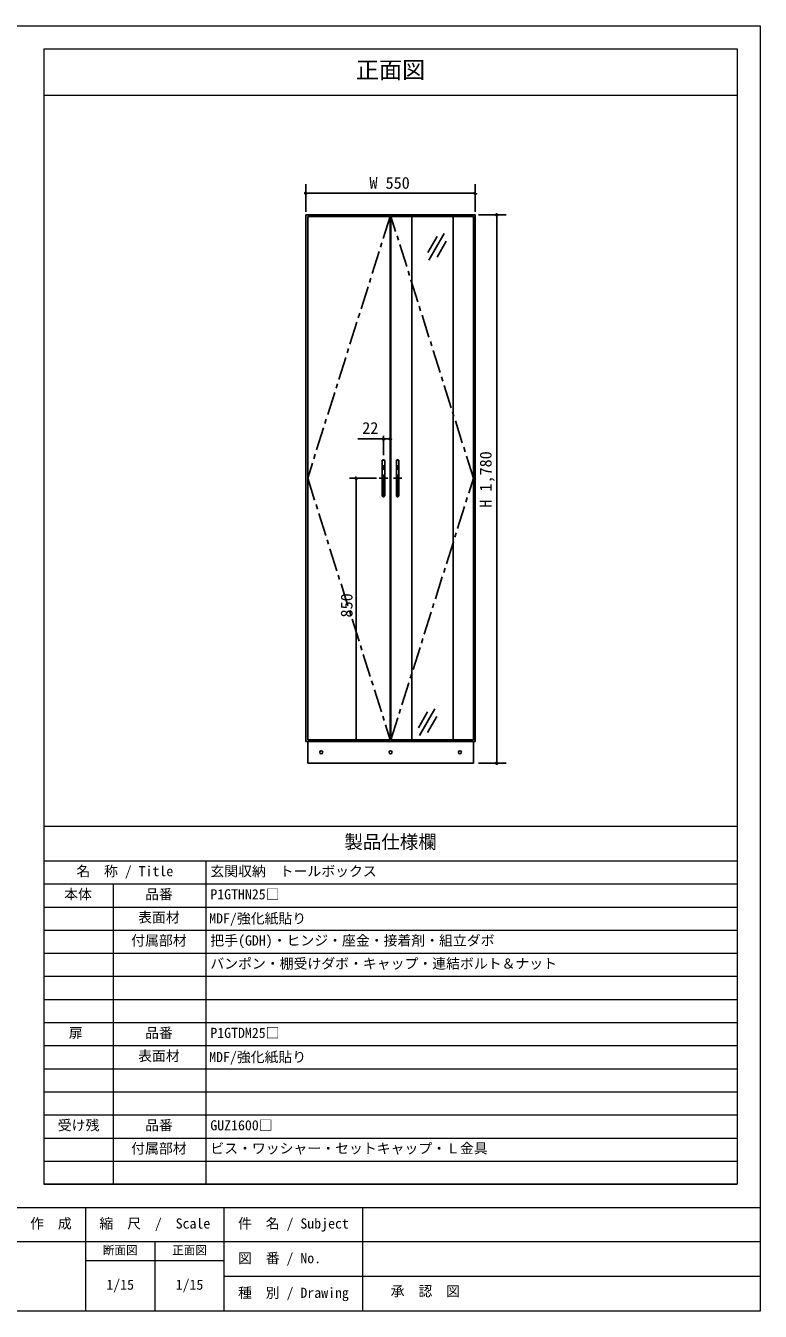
# Model space of a CAD drawing. Units: millimetres on the paper, enlarged 5 times, with parts at other scales. Extents: x -1044 to 931, y -502 to 889.
# Drawn here: x 136 to 931, y -502 to 889 of the extents above; entities that cross this region are included whole.
import ezdxf
from ezdxf.enums import TextEntityAlignment as Align

# ---------------------------------------------------------------- set-up
doc = ezdxf.new("R2010")
doc.units = ezdxf.units.MM
doc.header["$LTSCALE"] = 5
doc.header["$PDMODE"] = 32
doc.header["$PDSIZE"] = 2.5
doc.linetypes.add('CHAIN1', pattern=[8, 5, -1, 1, -1])
doc.linetypes.add('DASHED1', pattern=[1.8, 1.2, -0.6])
doc.layers.add('0-0_0', color=7, linetype='Continuous', lineweight=18)
doc.layers.add('1-0_H-SYM', color=7, linetype='DASHED1')
doc.styles.add('ＭＳ ゴシック', font='')
doc.styles.get('ＭＳ ゴシック').set_extended_font_data('MS Gothic')

msp = doc.modelspace()

# ---------------------------------------------------------------- linework, layer by layer
at = {"layer": '0-0_0'}
for p, q in [((931.044, 889.147), (931.044, -502.103)), ((156.044, 864.147), (156.044, -364.603)), ((156.044, 864.147), (906.044, 864.147)), ((906.044, 864.147), (906.044, -364.603)), ((156.044, 814.147), (906.044, 814.147)), ((156.044, 22.897), (906.044, 22.897)), ((156.044, -14.603), (906.044, -14.603)), ((331.044, -14.603), (331.044, -364.603)), ((156.044, -39.603), (906.044, -39.603)), ((231.044, -39.603), (231.044, -364.603)), ((156.044, -64.603), (906.044, -64.603)), ((156.044, -89.603), (906.044, -89.603)), ((156.044, -114.603), (906.044, -114.603)), ((156.044, -139.603), (906.044, -139.603)), ((156.044, -164.603), (906.044, -164.603)), ((156.044, -189.603), (906.044, -189.603)), ((156.044, -214.603), (906.044, -214.603)), ((156.044, -239.603), (906.044, -239.603)), ((156.044, -264.603), (906.044, -264.603)), ((156.044, -289.603), (906.044, -289.603)), ((156.044, -314.603), (906.044, -314.603)), ((156.044, -339.603), (906.044, -339.603)), ((906.044, -364.603), (156.044, -364.603)), ((156.044, -364.603), (906.044, -364.603)), ((-1043.956, -389.603), (931.044, -389.603)), ((201.044, -389.603), (201.044, -502.103)), ((351.044, -502.103), (351.044, -389.603)), ((501.044, -502.103), (501.044, -389.603)), ((931.044, -427.103), (-643.956, -427.103)), ((276.044, -427.103), (276.044, -502.103)), ((201.044, -447.103), (351.044, -447.103)), ((931.044, -464.603), (351.044, -464.603)), ((931.044, -502.103), (-1043.956, -502.103))]:
    msp.add_line(p, q, dxfattribs=at)
msp.add_lwpolyline([(-1043.956, -502.103), (-1043.956, 889.147), (931.044, 889.147)], dxfattribs=at)
at = {"layer": '1-0_H-SYM', "color": 4, "linetype": 'Continuous'}
for p, q in [((439.377, 717.828), (439.377, 687.828)), ((622.711, 717.828), (622.711, 687.828)), ((622.711, 707.828), (439.377, 707.828)), ((656.044, 684.494), (626.044, 684.494)), ((646.044, 684.494), (646.044, 91.161)), ((581.29, 661.104), (571.29, 643.783)), ((588.954, 664.377), (572.287, 635.51)), ((591.284, 656.104), (581.284, 638.783)), ((523.377, 424.415), (523.377, 445.255)), ((530.711, 424.415), (530.711, 445.255)), ((486.586, 399.494), (515.829, 399.494)), ((493.977, 116.161), (493.977, 399.494)), ((571.173, 146.533), (561.173, 129.213)), ((578.836, 149.807), (562.17, 120.939)), ((581.166, 141.533), (571.166, 124.213)), ((497.319, 116.161), (518.052, 116.161)), ((656.044, 91.161), (626.044, 91.161))]:
    msp.add_line(p, q, dxfattribs=at)
at = {"layer": '1-0_H-SYM', "linetype": 'Continuous'}
for p, q in [((439.377, 684.494), (439.377, 114.494)), ((622.711, 684.494), (439.377, 684.494)), ((441.377, 682.828), (441.377, 116.161)), ((530.711, 682.828), (441.377, 682.828)), ((446.044, 684.494), (446.044, 682.828)), ((530.711, 682.828), (530.711, 116.161)), ((531.377, 682.828), (531.377, 116.161)), ((531.377, 682.828), (620.711, 682.828)), ((554.211, 116.161), (554.211, 682.828)), ((598.877, 116.161), (598.877, 682.828)), ((616.044, 684.494), (616.044, 682.828)), ((620.711, 682.828), (620.711, 116.161)), ((622.711, 684.494), (622.711, 114.494)), ((531.377, 677.828), (530.711, 677.828)), ((521.961, 418.494), (521.961, 380.494)), ((524.294, 418.994), (522.461, 418.994)), ((524.794, 380.494), (524.794, 418.494)), ((537.294, 380.494), (537.294, 418.494)), ((537.794, 418.994), (539.627, 418.994)), ((540.127, 418.494), (540.127, 380.494)), ((522.461, 379.994), (524.294, 379.994)), ((539.627, 379.994), (537.794, 379.994)), ((622.711, 114.494), (439.377, 114.494)), ((530.711, 116.161), (441.377, 116.161)), ((441.377, 114.494), (441.377, 91.161)), ((446.044, 116.161), (446.044, 114.494)), ((531.377, 121.161), (530.711, 121.161)), ((531.377, 116.161), (620.711, 116.161)), ((616.044, 116.161), (616.044, 114.494)), ((620.711, 114.494), (620.711, 91.161)), ((441.377, 91.161), (620.711, 91.161))]:
    msp.add_line(p, q, dxfattribs=at)
at = {"layer": '1-0_H-SYM', "color": 4, "linetype": 'CHAIN1'}
for p, q in [((523.377, 378.607), (523.377, 420.063)), ((538.711, 378.607), (538.711, 420.063)), ((527.926, 399.494), (518.829, 399.494)), ((534.162, 399.494), (543.259, 399.494))]:
    msp.add_line(p, q, dxfattribs=at)
at = {"layer": '1-0_H-SYM', "linetype": 'CHAIN1'}
for p, q in [((525.807, 399.494), (520.78, 399.494)), ((536.281, 399.494), (541.308, 399.494))]:
    msp.add_line(p, q, dxfattribs=at)
at = {"layer": '1-0_H-SYM', "color": 4, "linetype": 'CHAIN1'}
for points in [[(530.711, 682.828), (441.377, 399.494), (530.711, 116.161)], [(531.377, 116.161), (620.711, 399.494), (531.377, 682.828)]]:
    msp.add_lwpolyline(points, dxfattribs=at)
at = {"layer": '1-0_H-SYM', "color": 4, "linetype": 'Continuous'}
msp.add_lwpolyline([(530.711, 441.922), (523.377, 441.922), (495.631, 441.922)], dxfattribs=at)
at = {"layer": '1-0_H-SYM', "linetype": 'Continuous'}
for centre in [(456.044, 102.828), (531.044, 102.828), (606.044, 102.828)]:
    msp.add_circle(centre, 1.667, dxfattribs=at)
for centre, start, end in [((522.461, 418.494), 90, 180), ((524.294, 418.494), 0, 90), ((537.794, 418.494), 90, 180), ((539.627, 418.494), 0, 90), ((522.461, 380.494), 180, 270), ((524.294, 380.494), 270, 0), ((537.794, 380.494), 180, 270), ((539.627, 380.494), 270, 0)]:
    msp.add_arc(centre, 0.5, start, end, dxfattribs=at)
at = {"layer": '1-0_H-SYM', "color": 4}
for p in [(439.377, 707.828), (622.711, 707.828), (646.044, 684.494), (523.377, 441.922), (530.711, 441.922), (493.977, 399.494), (493.977, 116.161), (646.044, 91.161)]:
    msp.add_point(p, dxfattribs=at)

# ---------------------------------------------------------------- texts
at = {"layer": '0-0_0', "style": 'ＭＳ ゴシック'}
for s, height, p in [('正面図', 18.33, (493.544, 826.647)), ('製品仕様欄', 14.66, (481.044, -5.853)), ('名\u3000称 / Title', 11, (191.044, -34.603)), ('玄関収納\u3000トールボックス', 11, (336.044, -34.603)), ('本体', 11, (177.871, -59.603)), ('品番', 11, (265.419, -59.603)), ('P1GTHN25□', 11, (336.044, -59.603)), ('表面材', 11, (257.919, -84.603)), ('MDF/強化紙貼り', 11, (334.794, -85.728)), ('付属部材', 11, (250.419, -109.603)), ('把手(GDH)・ヒンジ・座金・接着剤・組立ダボ', 11, (336.044, -109.603)), ('バンポン・棚受けダボ・キャップ・連結ボルト＆ナット', 11, (336.044, -134.603)), ('扉', 11, (182.919, -209.603)), ('品番', 11, (265.419, -209.603)), ('P1GTDM25□', 11, (336.044, -209.603)), ('表面材', 11, (257.919, -234.603)), ('MDF/強化紙貼り', 11, (334.794, -235.728)), ('受け残', 11, (171.044, -309.603)), ('品番', 11, (265.419, -309.603)), ('GUZ1600□', 11, (336.044, -309.603)), ('付属部材', 11, (250.419, -334.603)), ('ビス・ワッシャー・セットキャップ・Ｌ金具', 11, (336.044, -334.603)), ('作\u3000成', 11, (141.044, -415.853)), ('縮\u3000尺\u3000/\u3000Scale', 11, (216.044, -415.853)), ('件\u3000名 / Subject', 11, (366.044, -415.853)), ('断面図', 9.164, (219.794, -443.353)), ('正面図', 9.164, (294.794, -443.353)), ('図\u3000番 / No.', 11, (365.965, -453.353)), ('1/15', 11, (223.544, -482.103)), ('1/15', 11, (298.544, -482.103)), ('種\u3000別 / Drawing', 11, (366.044, -490.853)), ('承\u3000認\u3000図', 11, (531.13, -489.068))]:
    msp.add_text(s, height=height, dxfattribs=at).set_placement(p, align=Align.BOTTOM_LEFT)
at = {"layer": '1-0_H-SYM', "style": 'ＭＳ ゴシック'}
for s, p in [('W 550', (508.197, 708.839)), ('22', (500.377, 443.554))]:
    msp.add_text(s, height=12.83, dxfattribs=at).set_placement(p, align=Align.BOTTOM_LEFT)
for s, p in [('H 1,780', (644.198, 367.55)), ('850', (493.739, 248.757))]:
    msp.add_text(s, height=12.83, rotation=90, dxfattribs=at).set_placement(p, align=Align.BOTTOM_LEFT)

doc.saveas('drawing.dxf')
